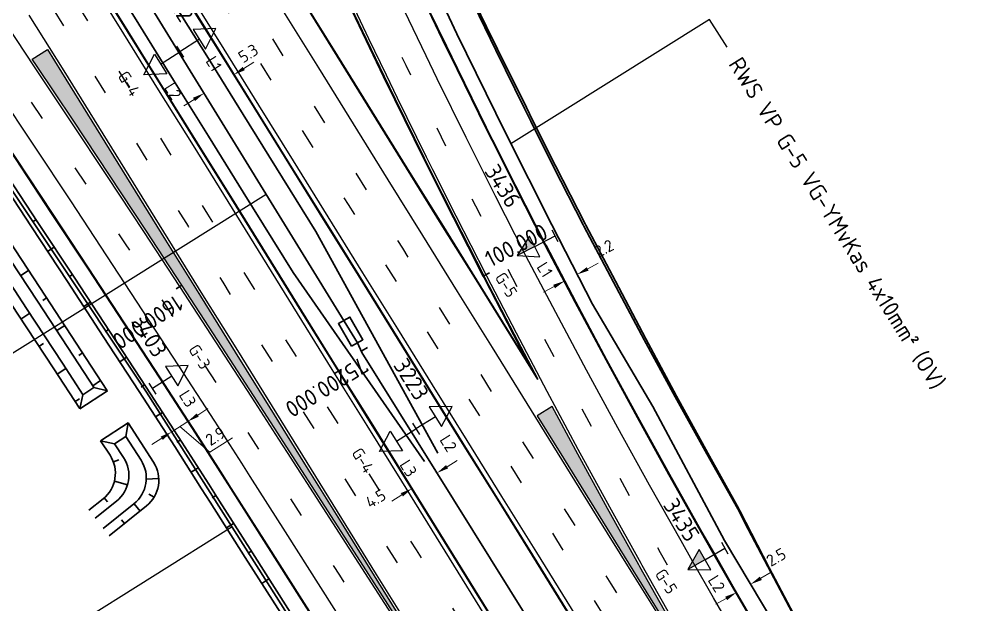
# Model space of a CAD drawing. Header units: metres. Extents: x 134219 to 139080, y 438661 to 444352.
# Drawn here: x 135759.6 to 135906.6, y 442528 to 442616.8 of the extents above; entities that cross this region are included whole.
import ezdxf
from ezdxf.enums import TextEntityAlignment as Align

# ---------------------------------------------------------------- set-up
doc = ezdxf.new("R2010")
doc.units = ezdxf.units.M
doc.linetypes.add('13strp', pattern=[4, 1, -3])
doc.linetypes.add('39strp', pattern=[12, 3, -9])
doc.layers.get('DEFPOINTS').update_dxf_attribs({"color": 193})
for name, color, linetype, lineweight in [('N-WE-KL-ET-T18', 1, 'Continuous', 18), ('N-WE-KL-ET-T25', 7, 'Continuous', 25), ('N-WE-KL-ET_LS_OV_ARMATUUR-S', 7, 'Continuous', 25), ('N-WE-KL-ET_LS_OV_ARMATUUR-T18', 1, 'Continuous', 25), ('N-WE-KL-ET_LS_OV_KABEL-G', 10, 'KL-LS-OV-N', 35), ('N-WE-KL-ET_LS_OV_KABEL-M', 7, 'Continuous', 18), ('N-WE-KL-ET_LS_OV_KABEL-T25', 7, 'Continuous', 25), ('N-WE-KL-ET_LS_OV_MANTELBUIS-G', 10, 'Continuous', 35), ('Utd-geleiderail-nw', 8, 'glm a2ee v014$0$f2m40080', 35), ('Utd-ondergr-nw', 8, '13strp', 35)]:
    doc.layers.add(name, color=color, linetype=linetype, lineweight=lineweight)
doc.layers.add('N-WE-KL-ET_LS_OV_ARMATUUR-T25', color=2, linetype='Continuous')
doc.layers.add('Utd-weg-nw', color=8, linetype='Continuous')
doc.styles.add('alm a2ee v011$0$rtw_iso', font='NLCS-ISO.ttf')
doc.styles.add('ISO18', font='NLCS-ISO.ttf')
doc.styles.add('ISO25', font='NLCS-ISO.ttf')
doc.styles.add('NLCS-ISO', font='NLCS-ISO.ttf')
doc.styles.add('NLCS_18', font='NLCS-ISO.ttf', dxfattribs={"height": 1.8})
doc.styles.add('NLCS_25', font='NLCS-ISO.ttf', dxfattribs={"height": 2.5})
doc.linetypes.add('glm a2ee v014$0$f2m40080', pattern='A,2,-1,[160,RTW.shx,S=0.5,R=0,X=0,Y=0],-1', length=4)
doc.linetypes.add('KL-LS-OV-N', pattern='A,4,-1,[103,NLCS.SHX,S=0.75,R=0,X=0,Y=0],-1,4,-1.5,["0V",Standard,S=1,R=0,X=0,Y=-0.5],-3', length=14.5)
doc.dimstyles.new('NLCS_t18_pijl_Dimension_l3_h1', dxfattribs={"dimtxt": 1.8, "dimasz": 1.8, "dimexe": 2, "dimexo": 2, "dimgap": 0.7, "dimtad": 1, "dimdec": 1, "dimzin": 0, "dimdsep": 46, "dimtxsty": 'NLCS_18', "dimcen": 2.5, "dimdle": 2, "dimclrd": 256, "dimclre": 256, "dimclrt": 256, "dimadec": 1, "dimazin": 0, "dimtfac": 1, "dimtdec": 1, "dimtofl": 0, "dimtmove": 1, "dimatfit": 0, "dimfxl": 0, "dimtolj": 1, "dimtzin": 0, "dimlwd": 18, "dimlwe": 18, "dimarcsym": 0})

# ---------------------------------------------------------------- blocks, each defined once
blk = doc.blocks.new('SKL-ET_OV_ARMATUUR_HD_NATRIUM_2x250W-SO (1)')
for points in [[(-3.49, -1.76), (-6.49, 0), (-3.49, 1.76)], [(-3.49, 1.76), (-3.49, -1.76)], [(3.49, -1.76), (6.49, 0), (3.49, 1.76)], [(3.49, 1.76), (3.49, -1.76)], [(-3.49, 0), (0, 0)], [(0, 1), (0, -1)], [(3.49, 0), (0, 0)]]:
    blk.add_lwpolyline(points)
at = {"layer": 'N-WE-KL-ET_LS_OV_ARMATUUR-T18', "style": 'NLCS-ISO', "flags": 1}
for tag, p in [('TYPE_ARMATUUR', (3.07, -6.82)), ('VERMOGEN_LAMP', (3.07, -10.61)), ('SPIEGELSTAND', (3.07, -14.39)), ('HOOGTE_LICHTMAST', (3.07, -18.17)), ('UITLEGGERHOEK', (3.07, -21.96)), ('TYPE_LICHTMAST', (3.07, -25.74)), ('BOTSVRIENDELIJK', (3.07, -29.53)), ('POSITIE_LICHTMAST', (3.07, -33.31)), ('KABELAANSLUITNG', (3.07, -37.1)), ('VOEDINGSPUNT', (3.07, -48.45))]:
    blk.add_attdef(tag, p, '', height=1.8, dxfattribs=at)
at = {"layer": 'N-WE-KL-ET_LS_OV_ARMATUUR-T18', "style": 'NLCS-ISO'}
for tag, p in [('FASE-AANSLUITING_1', (3.07, -40.88)), ('FASE-AANSLUITING_2', (3.07, -44.67)), ('GROEPSNUMMER', (3.07, -52.24))]:
    blk.add_attdef(tag, p, '', height=1.8, dxfattribs=at)
at = {"layer": 'N-WE-KL-ET_LS_OV_ARMATUUR-T25', "style": 'NLCS-ISO'}
for tag, p in [('MASTNUMMER', (3.07, 7.39)), ('TYPE_SYMBOOL', (3.07, 3.61))]:
    blk.add_attdef(tag, p, '', height=2.5, dxfattribs=at)
blk = doc.blocks.new('SKL-ET_OV_ARMATUUR_HD_NATRIUM_1x250W-SO (3)')
for p, q in [((6.49, 0), (3.49, 1.76)), ((3.49, -1.76), (6.49, 0))]:
    blk.add_line(p, q)
for points in [[(3.49, 1.76), (3.49, -1.76)], [(0, 1), (0, -1)], [(3.49, 0), (0, 0)]]:
    blk.add_lwpolyline(points)
at = {"layer": 'N-WE-KL-ET_LS_OV_ARMATUUR-T18', "style": 'ISO18', "flags": 1}
for tag, p in [('TYPE_ARMATUUR', (3.07, -6.82)), ('VERMOGEN_LAMP', (3.07, -10.61)), ('SPIEGELSTAND', (3.07, -14.39)), ('HOOGTE_LICHTMAST', (3.07, -18.17)), ('UITLEGGERHOEK', (3.07, -21.96)), ('TYPE_LICHTMAST', (3.07, -25.74)), ('BOTSVRIENDELIJK', (3.07, -29.53)), ('POSITIE_LICHTMAST', (3.07, -33.31)), ('KABELAANSLUITNG', (3.07, -37.1)), ('VOEDINGSPUNT', (3.07, -44.67))]:
    blk.add_attdef(tag, p, '', height=1.8, dxfattribs=at)
at = {"layer": 'N-WE-KL-ET_LS_OV_ARMATUUR-T18', "style": 'ISO18'}
for tag, p in [('FASE-AANSLUITING_1', (3.07, -40.88)), ('GROEPSNUMMER', (3.07, -48.45))]:
    blk.add_attdef(tag, p, '', height=1.8, dxfattribs=at)
at = {"layer": 'N-WE-KL-ET_LS_OV_ARMATUUR-T25', "style": 'ISO25'}
for tag, p in [('MASTNUMMER', (3.07, 7.39)), ('TYPE_SYMBOOL', (3.07, 3.61))]:
    blk.add_attdef(tag, p, '', height=2.5, dxfattribs=at)
blk = doc.blocks.new('SKL-ET_OV_ARMATUUR_HD_NATRIUM_1x250W-SO (2)')
for points in [[(3.49, -1.76), (6.49, 0), (3.49, 1.76)], [(3.49, 1.76), (3.49, -1.76)], [(0, 1), (0, -1)], [(3.49, 0), (0, 0)], [(3.49, 0), (6.49, 0)]]:
    blk.add_lwpolyline(points)
blk.add_solid([(3.49, 0), (3.49, -1.76), (6.49, 0)])
at = {"layer": 'N-WE-KL-ET-T18', "linetype": 'ByBlock', "style": 'NLCS-ISO'}
blk.add_attdef('GROEPSNUMMER', text='', height=1.8, dxfattribs=at).set_placement((-2, -4), align=Align.RIGHT)
blk.add_attdef('FASE-AANSLUITING', (10, -4), '', height=1.8, dxfattribs=at)
at = {"layer": 'N-WE-KL-ET-T18', "linetype": 'ByBlock', "style": 'NLCS-ISO', "flags": 1}
for tag, p in [('TYPE_ARMATUUR', (7.76, -13.46)), ('TYPE_FABRIKAAT', (7.76, -17.24)), ('VERMOGEN_LAMP', (7.76, -21.02)), ('SPIEGELSTAND', (7.76, -24.81)), ('HOOGTE_LICHTMAST', (7.76, -28.59)), ('UITLEGGERHOEK', (7.76, -32.38)), ('TYPE_LICHTMAST', (7.76, -36.16)), ('BOTSVRIENDELIJK', (7.76, -39.95)), ('POSITIE_LICHTMAST', (7.76, -43.73)), ('KABELAANSLUITING', (7.76, -47.52)), ('VOEDINGSPUNT', (7.76, -51.3))]:
    blk.add_attdef(tag, p, '', height=1.8, dxfattribs=at)
at = {"layer": 'N-WE-KL-ET-T25', "linetype": 'ByBlock', "style": 'NLCS-ISO'}
blk.add_attdef('MASTNUMMER', text='', height=2.5, dxfattribs=at).set_placement((4, 4.31), align=Align.MIDDLE)
at = {"layer": 'N-WE-KL-ET-T25', "linetype": 'ByBlock', "style": 'NLCS-ISO', "flags": 1}
blk.add_attdef('TYPE_SYMBOOL', (7.76, -10.06), '', height=2.5, dxfattribs=at)
blk = doc.blocks.new('*D464')
at = {"layer": 'DEFPOINTS', "color": 0, "transparency": 16777216}
for p in [(135792.12, 442608.42), (135787.62, 442605.63), (135787.62, 442605.63)]:
    blk.add_point(p, dxfattribs=at)
at = {"layer": 'N-WE-KL-ET_LS_OV_KABEL-M', "lineweight": 18, "transparency": 16777216}
for p, q in [((135792.12, 442608.42), (135791.07, 442610.12)), ((135787.62, 442605.63), (135786.57, 442607.33))]:
    blk.add_line(p, q, dxfattribs=at)
at = {"layer": 'N-WE-KL-ET_LS_OV_KABEL-M', "linetype": 'Continuous', "lineweight": 18, "transparency": 16777216}
for p, q in [((135793.65, 442609.37), (135795.18, 442610.32)), ((135786.09, 442604.68), (135784.56, 442603.73))]:
    blk.add_line(p, q, dxfattribs=at)
at = {"layer": 'N-WE-KL-ET_LS_OV_KABEL-M', "transparency": 16777216}
for points in [[(135793.49, 442609.63), (135793.81, 442609.12), (135792.12, 442608.42)], [(135785.93, 442604.93), (135786.25, 442604.43), (135787.62, 442605.63)]]:
    blk.add_solid(points, dxfattribs=at)
at = {"layer": 'N-WE-KL-ET_LS_OV_KABEL-M', "transparency": 16777216, "insert": (135794.33, 442611.68), "char_height": 1.8, "attachment_point": 5, "rotation": 31.8363, "style": 'NLCS_18'}
blk.add_mtext('\\A1;5.3', dxfattribs=at)
blk = doc.blocks.new('*D497')
at = {"layer": 'DEFPOINTS', "color": 0, "transparency": 16777216}
for p in [(135785.15, 442555.77), (135782.7, 442554.2), (135782.7, 442554.2)]:
    blk.add_point(p, dxfattribs=at)
at = {"layer": 'N-WE-KL-ET_LS_OV_KABEL-M', "linetype": 'Continuous', "lineweight": 18, "transparency": 16777216}
for p, q in [((135786.66, 442556.75), (135788.18, 442557.72)), ((135785.15, 442555.77), (135782.7, 442554.2)), ((135783.93, 442554.99), (135788.49, 442551.09)), ((135781.19, 442553.22), (135779.68, 442552.25)), ((135788.49, 442551.09), (135791.94, 442553.3))]:
    blk.add_line(p, q, dxfattribs=at)
at = {"layer": 'N-WE-KL-ET_LS_OV_KABEL-M', "lineweight": 18, "transparency": 16777216}
for p, q in [((135785.15, 442555.77), (135786.23, 442554.09)), ((135782.7, 442554.2), (135783.79, 442552.52))]:
    blk.add_line(p, q, dxfattribs=at)
at = {"layer": 'N-WE-KL-ET_LS_OV_KABEL-M', "transparency": 16777216}
for points in [[(135786.5, 442557), (135786.82, 442556.5), (135785.15, 442555.77)], [(135781.03, 442553.48), (135781.35, 442552.97), (135782.7, 442554.2)]]:
    blk.add_solid(points, dxfattribs=at)
at = {"layer": 'N-WE-KL-ET_LS_OV_KABEL-M', "transparency": 16777216, "insert": (135789.35, 442553.54), "char_height": 1.8, "attachment_point": 5, "rotation": 32.7778, "style": 'NLCS_18'}
blk.add_mtext('\\A1;2.9', dxfattribs=at)
blk = doc.blocks.new('*D502')
at = {"layer": 'DEFPOINTS', "color": 0, "transparency": 16777216}
for p in [(135822.98, 442547.95), (135822.98, 442547.95), (135819.18, 442545.58)]:
    blk.add_point(p, dxfattribs=at)
at = {"layer": 'N-WE-KL-ET_LS_OV_KABEL-M', "lineweight": 18, "transparency": 16777216}
for p, q in [((135822.98, 442547.95), (135821.93, 442549.65)), ((135819.18, 442545.58), (135818.12, 442547.28))]:
    blk.add_line(p, q, dxfattribs=at)
at = {"layer": 'N-WE-KL-ET_LS_OV_KABEL-M', "linetype": 'Continuous', "lineweight": 18, "transparency": 16777216}
for p, q in [((135824.51, 442548.9), (135826.04, 442549.85)), ((135817.65, 442544.64), (135816.12, 442543.69))]:
    blk.add_line(p, q, dxfattribs=at)
at = {"layer": 'N-WE-KL-ET_LS_OV_KABEL-M', "transparency": 16777216}
for points in [[(135824.36, 442549.15), (135824.67, 442548.64), (135822.98, 442547.95)], [(135817.49, 442544.89), (135817.81, 442544.38), (135819.18, 442545.58)]]:
    blk.add_solid(points, dxfattribs=at)
at = {"layer": 'N-WE-KL-ET_LS_OV_KABEL-M', "transparency": 16777216, "insert": (135813.67, 442544.05), "char_height": 1.8, "attachment_point": 5, "rotation": 31.8363, "style": 'NLCS_18'}
blk.add_mtext('\\A1;4.5', dxfattribs=at)
blk = doc.blocks.new('*D506')
at = {"layer": 'DEFPOINTS', "color": 0, "transparency": 16777216}
for p in [(135842.37, 442577.11), (135844.28, 442578.11), (135844.28, 442578.11)]:
    blk.add_point(p, dxfattribs=at)
at = {"layer": 'N-WE-KL-ET_LS_OV_KABEL-M', "lineweight": 18, "transparency": 16777216}
for p, q in [((135844.28, 442578.11), (135843.35, 442579.88)), ((135842.37, 442577.11), (135843.3, 442575.34))]:
    blk.add_line(p, q, dxfattribs=at)
at = {"layer": 'N-WE-KL-ET_LS_OV_KABEL-M', "linetype": 'Continuous', "lineweight": 18, "transparency": 16777216}
for p, q in [((135845.87, 442578.95), (135847.46, 442579.79)), ((135840.77, 442576.27), (135839.18, 442575.43))]:
    blk.add_line(p, q, dxfattribs=at)
at = {"layer": 'N-WE-KL-ET_LS_OV_KABEL-M', "transparency": 16777216}
for points in [[(135845.73, 442579.21), (135846.01, 442578.68), (135844.28, 442578.11)], [(135840.63, 442576.53), (135840.91, 442576), (135842.37, 442577.11)]]:
    blk.add_solid(points, dxfattribs=at)
at = {"layer": 'N-WE-KL-ET_LS_OV_KABEL-M', "transparency": 16777216, "insert": (135848.35, 442582.06), "char_height": 1.8, "attachment_point": 5, "rotation": 27.7218, "style": 'NLCS_18'}
blk.add_mtext('\\A1;2.2', dxfattribs=at)
blk = doc.blocks.new('*D507')
at = {"layer": 'DEFPOINTS', "color": 0, "transparency": 16777216}
for p in [(135870.6, 442531.05), (135870.6, 442531.05), (135868.46, 442529.8)]:
    blk.add_point(p, dxfattribs=at)
at = {"layer": 'N-WE-KL-ET_LS_OV_KABEL-M', "lineweight": 18, "transparency": 16777216}
for p, q in [((135868.46, 442529.8), (135867.45, 442531.53)), ((135870.6, 442531.05), (135869.6, 442532.78))]:
    blk.add_line(p, q, dxfattribs=at)
at = {"layer": 'N-WE-KL-ET_LS_OV_KABEL-M', "linetype": 'Continuous', "lineweight": 18, "transparency": 16777216}
for p, q in [((135872.16, 442531.95), (135873.72, 442532.86)), ((135866.9, 442528.9), (135865.34, 442528))]:
    blk.add_line(p, q, dxfattribs=at)
at = {"layer": 'N-WE-KL-ET_LS_OV_KABEL-M', "transparency": 16777216}
for points in [[(135872.01, 442532.21), (135872.31, 442531.69), (135870.6, 442531.05)], [(135866.75, 442529.16), (135867.05, 442528.64), (135868.46, 442529.8)]]:
    blk.add_solid(points, dxfattribs=at)
at = {"layer": 'N-WE-KL-ET_LS_OV_KABEL-M', "transparency": 16777216, "insert": (135874.49, 442535.16), "char_height": 1.8, "attachment_point": 5, "rotation": 30.1344, "style": 'NLCS_18'}
blk.add_mtext('\\A1;2.5', dxfattribs=at)

msp = doc.modelspace()

# ---------------------------------------------------------------- hatches: boundary and pattern name
at = {"layer": 'Utd-weg-nw', "linetype": 'Continuous'}
for points in [[(135831.17, 442503.76), (135827.63, 442509.26), (135822.22, 442517.67), (135816.8, 442526.07), (135811.39, 442534.48), (135805.98, 442542.89), (135800.56, 442551.3), (135799.28, 442553.29), (135795.14, 442559.7), (135789.7, 442568.09), (135784.24, 442576.47), (135778.75, 442584.83), (135773.25, 442593.18), (135767.72, 442601.52), (135762.18, 442609.84), (135761.53, 442610.81), (135763.82, 442612.24), (135765.96, 442608.8), (135771.23, 442600.3), (135776.51, 442591.8), (135781.78, 442583.31), (135787.06, 442574.81), (135792.33, 442566.32), (135797.61, 442557.82), (135802.88, 442549.33), (135808.16, 442540.83), (135813.43, 442532.34), (135818.71, 442523.84), (135823.98, 442515.34), (135829.26, 442506.85)], [(135870.12, 442505.21), (135868.63, 442507.77), (135863.63, 442516.43), (135858.67, 442525.11), (135853.81, 442533.71), (135853.75, 442533.82), (135853.65, 442534), (135848.89, 442542.57), (135844.09, 442551.34), (135840.48, 442558.06), (135838.19, 442556.64), (135842.19, 442550.19), (135847.46, 442541.7), (135852.74, 442533.2), (135858.01, 442524.7), (135863.29, 442516.21), (135868.56, 442507.71), (135870.12, 442505.21)]]:
    msp.add_hatch(color=256, dxfattribs=at).paths.add_polyline_path(points)

# ---------------------------------------------------------------- linework, layer by layer
at = {"layer": 'N-WE-KL-ET_LS_OV_KABEL-G', "flags": 128}
for points, elevation in [([(135028.79, 443628.21), (135029.43, 443628.5), (135031.21, 443626.78), (135031.77, 443626.04), (135031.72, 443624.46), (135052.28, 443604.28), (135079.83, 443576.7), (135079.68, 443576.86), (135107.02, 443546.27), (135128.47, 443521.4), (135135.83, 443512.88), (135160.14, 443483.99), (135177.3, 443462.48), (135198.67, 443435.94), (135200.35, 443433.58), (135206.96, 443425.68), (135215.59, 443414.76), (135229.59, 443396.5), (135246.51, 443374.99), (135246.49, 443375.01), (135294.88, 443312.89), (135333.29, 443263.09), (135371.73, 443213.18), (135406.65, 443167.97), (135427.92, 443140.4), (135453.98, 443108.38), (135454.93, 443105.99), (135457.2, 443102.6), (135480.28, 443072.39), (135496.14, 443052.17), (135531.45, 443005.87), (135550.73, 442980.13), (135566.75, 442957.09), (135582.35, 442934.84), (135591.75, 442921.24), (135600.66, 442908.47), (135623.1, 442873.1), (135810.94, 442567.72), (135811.57, 442566.24), (135890, 442440.49), (135917.51, 442397.79), (135918.36, 442396.37), (135921.31, 442391.57), (135924.12, 442387.09), (135993.39, 442276.1), (135998.09, 442268.15), (136009.98, 442249.34), (136029.66, 442217.44), (136035.64, 442207.92), (136051.53, 442183.81), (136063.88, 442163.96), (136083.42, 442134.87), (136087.68, 442128.39), (136098.45, 442110.21), (136094.16, 442107.28)], 1.81), ([(135721.23, 442918.62), (135722.06, 442918.71), (135729.09, 442888.32), (135732.4, 442875.41), (135739.07, 442848.53), (135744.81, 442825.46), (135748.85, 442812.3), (135753.18, 442798.69), (135759.28, 442779.65), (135766.98, 442756.72), (135768.94, 442751.33), (135776.94, 442729.3), (135780.2, 442721.47), (135788.86, 442699.92), (135796.6, 442680.56), (135801.31, 442669.52), (135814.14, 442639.94), (135825.99, 442614.64), (135833.39, 442599.59), (135840.41, 442585.62), (135846.61, 442573.57), (135855.75, 442558.03), (135866.63, 442537.71), (135893.63, 442492.47), (135903.12, 442476.87), (135921.69, 442446.61), (135932.97, 442428.48), (135977.81, 442356.04), (135989.88, 442336.6), (136005.71, 442311.05), (136018.65, 442290.07), (136033.73, 442266.1), (136048.87, 442241.4), (136061.72, 442221.06), (136075.64, 442199.3), (136089.46, 442177.55), (136095.53, 442168.38), (136098.01, 442164.91), (136105.46, 442153.08), (136105.45, 442153.08), (136113.48, 442140), (136113.47, 442139.99), (136115.54, 442136.16), (136115.58, 442136.17), (136116.02, 442133.35), (136140.96, 442091.4)], 1.96)]:
    msp.add_lwpolyline(points, dxfattribs=dict(at, elevation=elevation))
msp.add_lwpolyline([(135920.16, 442341.16), (135919.19, 442340.33), (135890.91, 442385.27), (135864.11, 442426.73), (135835.32, 442471.35), (135806.93, 442516.02), (135778.89, 442560.21), (135749.46, 442604.31), (135688.97, 442692.85), (135658.23, 442735), (135645.16, 442753.13), (135616.2, 442790.31), (135569.7, 442852.51), (135568.73, 442853.96), (135568.72, 442853.96), (135556.53, 442870.34), (135541.94, 442887.77), (135535.96, 442894.27), (135510.86, 442922.28), (135499.68, 442932.52), (135460.26, 442969.03), (135441.8, 442984.21), (135435, 442989.22), (135425, 442995.68), (135418.79, 442999.03), (135417.79, 442999.51), (135418.18, 442999.51), (135411.42, 443000.81), (135410.52, 442999.01), (135409.7, 442997.39), (135406.46, 442999.39), (135411.35, 443008.29), (135374.57, 443035.92), (135373.93, 443035.52), (135373.15, 443035.54)], dxfattribs=at)
at = {"layer": 'N-WE-KL-ET_LS_OV_KABEL-T25'}
for p, q in [((135864.39, 442616.83), (135834.21, 442597.95)), ((135867.04, 442612.6), (135864.39, 442616.83)), ((135797.07, 442590.26), (135733.76, 442550.64)), ((135791.88, 442539.75), (135763.05, 442521.7))]:
    msp.add_line(p, q, dxfattribs=at)
at = {"layer": 'N-WE-KL-ET_LS_OV_MANTELBUIS-G', "linetype": 'Continuous'}
msp.add_lwpolyline([(135809.99, 442567.2), (135811.73, 442568.19), (135809.76, 442571.63), (135808.02, 442570.64)], close=True, dxfattribs=at)
at = {"layer": 'Utd-geleiderail-nw', "linetype": 'Continuous', "flags": 128}
for points in [[(135682.77, 442780.79), (135688.04, 442772.29), (135693.32, 442763.8), (135698.59, 442755.3), (135703.87, 442746.81), (135709.14, 442738.31), (135714.42, 442729.81), (135719.69, 442721.32), (135724.97, 442712.82), (135730.24, 442704.33), (135735.52, 442695.83), (135740.79, 442687.34), (135746.07, 442678.84), (135751.34, 442670.35), (135756.62, 442661.85), (135761.89, 442653.35), (135767.17, 442644.86), (135772.44, 442636.36), (135777.72, 442627.87), (135782.99, 442619.37), (135788.27, 442610.88), (135793.54, 442602.38), (135804.57, 442584.61), (135823.1, 442550.95)], [(135772.45, 442624.6), (135777.72, 442616.1), (135783, 442607.61), (135788.27, 442599.11), (135793.55, 442590.62), (135801.14, 442578.38), (135821.1, 442549.71)]]:
    msp.add_lwpolyline(points, dxfattribs=at)
at = {"layer": 'Utd-ondergr-nw', "color": 7, "linetype": 'Continuous'}
for p, q in [((135830.08, 442577.88), (135830.97, 442578.34)), ((135784.24, 442576.47), (135783.4, 442575.92)), ((135812.43, 442567.03), (135811.58, 442566.5)), ((135812.43, 442567.03), (135811.58, 442566.5))]:
    msp.add_line(p, q, dxfattribs=at)
at = {"layer": 'Utd-ondergr-nw', "linetype": 'Continuous'}
for p, q in [((135773.85, 442549.63), (135774.65, 442549.92)), ((135774, 442546.68), (135776, 442546.16)), ((135778.85, 442547.02), (135780.74, 442547.12)), ((135772.45, 442544.16), (135772.96, 442543.57)), ((135777, 442543.28), (135777.89, 442542.16)), ((135779.23, 442544.73), (135780.02, 442544.25)), ((135775.1, 442540.85), (135775.55, 442540.29))]:
    msp.add_line(p, q, dxfattribs=at)
at = {"layer": 'Utd-ondergr-nw', "linetype": 'Continuous', "flags": 128}
for points in [[(135683.93, 442689.21), (135689.67, 442681.08), (135695.38, 442672.93), (135701.07, 442664.77), (135706.75, 442656.59), (135712.4, 442648.4), (135718.03, 442640.19), (135723.64, 442631.97), (135729.23, 442623.74), (135734.8, 442615.49), (135740.35, 442607.23), (135745.88, 442598.95), (135751.38, 442590.66), (135756.87, 442582.36), (135762.34, 442574.04), (135767.78, 442565.71), (135770.92, 442560.88)], [(135685.1, 442690.04), (135690.83, 442681.9), (135696.55, 442673.75), (135702.24, 442665.58), (135707.92, 442657.4), (135713.57, 442649.21), (135719.2, 442641), (135724.82, 442632.77), (135730.41, 442624.54), (135735.98, 442616.29), (135741.53, 442608.02), (135747.06, 442599.74), (135752.57, 442591.45), (135758.06, 442583.14), (135763.53, 442574.82), (135768.97, 442566.49), (135772.87, 442560.5)], [(135682.3, 442688.06), (135688.03, 442679.93), (135693.74, 442671.78), (135699.43, 442663.62), (135705.1, 442655.45), (135710.75, 442647.26), (135716.38, 442639.06), (135721.99, 442630.84), (135727.58, 442622.61), (135733.14, 442614.37), (135738.69, 442606.11), (135744.21, 442597.84), (135749.72, 442589.55), (135755.2, 442581.26), (135760.67, 442572.94), (135766.11, 442564.62), (135769.25, 442559.79)], [(135681.04, 442687.16), (135686.71, 442678.99), (135692.41, 442670.84), (135698.08, 442662.68), (135703.75, 442654.51), (135709.42, 442646.34), (135715.05, 442638.15), (135720.65, 442629.93), (135726.22, 442621.69), (135731.78, 442613.45), (135737.34, 442605.2), (135742.86, 442596.93), (135748.36, 442588.65), (135753.85, 442580.36), (135759.33, 442572.06), (135764.79, 442563.75), (135768.7, 442557.77)], [(135770.71, 442623.52), (135775.98, 442615.02), (135781.26, 442606.52), (135786.53, 442598.03), (135791.81, 442589.53), (135797.08, 442581.04), (135802.36, 442572.54), (135807.63, 442564.05), (135812.91, 442555.55), (135818.18, 442547.06), (135823.46, 442538.56), (135828.73, 442530.06), (135834.01, 442521.57), (135839.28, 442513.07), (135844.56, 442504.58), (135849.83, 442496.08), (135855.11, 442487.59), (135858.78, 442481.67)], [(135770.77, 442623.55), (135776.04, 442615.06), (135781.32, 442606.56), (135786.59, 442598.07), (135791.87, 442589.57), (135797.14, 442581.07), (135802.42, 442572.58), (135807.69, 442564.08), (135812.97, 442555.59), (135818.24, 442547.09), (135823.52, 442538.6), (135828.79, 442530.1), (135834.07, 442521.61), (135839.34, 442513.11), (135844.62, 442504.61), (135849.89, 442496.12), (135855.17, 442487.62), (135858.84, 442481.7)], [(135837.28, 442563.92), (135834.62, 442568.97), (135830.13, 442577.63), (135830.01, 442577.85), (135825.47, 442586.76), (135821.95, 442593.77), (135820.99, 442595.71), (135816.57, 442604.68), (135814.88, 442608.15), (135812.22, 442613.69), (135807.93, 442622.73)], [(135838.3, 442562.15), (135834.68, 442569), (135830.19, 442577.66), (135830.08, 442577.88), (135825.53, 442586.79), (135822.01, 442593.8), (135821.05, 442595.74), (135816.63, 442604.71), (135814.95, 442608.18), (135812.28, 442613.72), (135807.99, 442622.76)], [(135892.37, 442498.43), (135889.86, 442502.82), (135889.62, 442503.27), (135887.51, 442507.17), (135882.76, 442515.95), (135878.08, 442524.74), (135873.45, 442533.52), (135868.96, 442542.21), (135868.9, 442542.31), (135868.81, 442542.49), (135864.09, 442550.94), (135859.36, 442559.62), (135854.69, 442568.32), (135850.07, 442577.06), (135845.59, 442585.59), (135845.48, 442585.8), (135840.99, 442594.61), (135837.51, 442601.53), (135836.56, 442603.44), (135832.19, 442612.3), (135830.52, 442615.73), (135827.89, 442621.19)], [(135742.31, 442620.56), (135747.88, 442612.28), (135753.43, 442604), (135758.96, 442595.7), (135764.47, 442587.38), (135769.96, 442579.05), (135775.43, 442570.71), (135780.88, 442562.36), (135786.31, 442553.99), (135790.4, 442547.57), (135791.67, 442545.57), (135797.05, 442537.14), (135802.42, 442528.7), (135807.79, 442520.27), (135813.16, 442511.83), (135818.54, 442503.4), (135823.91, 442494.97), (135829.28, 442486.53), (135834.65, 442478.1), (135839.96, 442469.77)], [(135742.36, 442620.6), (135747.94, 442612.32), (135753.49, 442604.04), (135759.02, 442595.74), (135764.53, 442587.42), (135770.02, 442579.09), (135775.49, 442570.75), (135780.94, 442562.39), (135786.37, 442554.03), (135790.46, 442547.61), (135791.73, 442545.61), (135797.11, 442537.18), (135802.48, 442528.74), (135807.85, 442520.31), (135813.22, 442511.87), (135818.6, 442503.44), (135823.97, 442495), (135829.34, 442486.57), (135834.71, 442478.13), (135840.02, 442469.81)], [(135784.67, 442620.42), (135789.95, 442611.92), (135795.22, 442603.43), (135800.5, 442594.93), (135805.77, 442586.43), (135811.05, 442577.94), (135816.32, 442569.44), (135821.6, 442560.95), (135826.87, 442552.45), (135832.15, 442543.96), (135837.42, 442535.46), (135842.7, 442526.97), (135847.97, 442518.47), (135853.25, 442509.97), (135858.52, 442501.48), (135863.8, 442492.98), (135869.07, 442484.49)], [(135784.73, 442620.45), (135790.01, 442611.96), (135795.28, 442603.46), (135800.56, 442594.97), (135805.83, 442586.47), (135811.11, 442577.98), (135816.38, 442569.48), (135821.66, 442560.98), (135826.93, 442552.49), (135832.21, 442543.99), (135837.48, 442535.5), (135842.76, 442527), (135848.03, 442518.51), (135853.31, 442510.01), (135858.58, 442501.52), (135863.86, 442493.02), (135869.13, 442484.52)], [(135802.54, 442619.74), (135807.81, 442611.24), (135813.09, 442602.75), (135818.36, 442594.25), (135823.64, 442585.76), (135828.91, 442577.26), (135834.19, 442568.76), (135838.3, 442562.15)], [(135802.6, 442619.78), (135807.87, 442611.28), (135813.15, 442602.78), (135818.42, 442594.29), (135823.7, 442585.79), (135828.97, 442577.3), (135834.25, 442568.8), (135837.28, 442563.92)], [(135892.3, 442498.39), (135892.23, 442498.52), (135892.13, 442498.7), (135887.33, 442507.44), (135882.57, 442516.19), (135877.86, 442524.96), (135873.21, 442533.76), (135870.26, 442539.4), (135868.66, 442542.5), (135863.95, 442550.87), (135859.17, 442559.51), (135854.45, 442568.19), (135849.79, 442576.91), (135845.3, 442585.44), (135845.19, 442585.66), (135840.7, 442594.46), (135837.23, 442601.39), (135836.28, 442603.3), (135831.91, 442612.16), (135830.25, 442615.59), (135827.61, 442621.06)], [(135739.3, 442618.52), (135744.85, 442610.25), (135750.39, 442601.96), (135755.9, 442593.66), (135761.4, 442585.35), (135766.87, 442577.02), (135772.32, 442568.68), (135777.75, 442560.32), (135783.16, 442551.96), (135787.25, 442545.54), (135788.52, 442543.54), (135793.88, 442535.1), (135799.25, 442526.66), (135804.61, 442518.22), (135809.98, 442509.78), (135815.34, 442501.34), (135820.7, 442492.9), (135826.07, 442484.46), (135831.43, 442476.02)], [(135740.25, 442619.17), (135745.82, 442610.9), (135751.37, 442602.62), (135756.9, 442594.32), (135762.4, 442586.01), (135767.89, 442577.69), (135773.36, 442569.35), (135778.8, 442561), (135784.22, 442552.64), (135788.32, 442546.23), (135789.59, 442544.23), (135794.96, 442535.8), (135800.33, 442527.36), (135805.71, 442518.93), (135811.08, 442510.49), (135816.45, 442502.06), (135821.82, 442493.62), (135827.2, 442485.19), (135832.57, 442476.75), (135837.87, 442468.43)], [(135888.4, 442496.12), (135888.37, 442496.18), (135888.26, 442496.35), (135883.11, 442504.91), (135878, 442513.48), (135872.94, 442522.09), (135867.93, 442530.71), (135864.75, 442536.26), (135863.02, 442539.31), (135858.28, 442547.74), (135853.47, 442556.43), (135848.73, 442565.15), (135844.05, 442573.9), (135839.54, 442582.48), (135839.43, 442582.69), (135834.92, 442591.54), (135831.43, 442598.5), (135830.47, 442600.41), (135826.09, 442609.32), (135824.42, 442612.77), (135821.77, 442618.26)], [(135888.34, 442496.09), (135888.31, 442496.14), (135888.2, 442496.32), (135883.05, 442504.87), (135877.94, 442513.45), (135872.88, 442522.05), (135867.87, 442530.68), (135864.69, 442536.22), (135862.96, 442539.27), (135858.21, 442547.71), (135853.41, 442556.39), (135848.67, 442565.12), (135843.99, 442573.87), (135839.48, 442582.45), (135839.37, 442582.66), (135834.86, 442591.51), (135831.37, 442598.47), (135830.41, 442600.38), (135826.03, 442609.29), (135824.35, 442612.74), (135821.71, 442618.23)], [(135761.62, 442586.1), (135762.12, 442586.44)], [(135763.86, 442581.59), (135764.88, 442582.26)], [(135759.78, 442577.94), (135760.97, 442578.72)], [(135767.12, 442577.75), (135767.63, 442578.08)], [(135763.12, 442574.15), (135763.71, 442574.54)], [(135769.35, 442573.23), (135770.37, 442573.9)], [(135761.15, 442572.21), (135759.81, 442571.33)], [(135765.26, 442569.58), (135766.45, 442570.36)], [(135772.6, 442569.38), (135773.12, 442569.72)], [(135763.22, 442567.59), (135762.55, 442567.16)], [(135768.59, 442565.78), (135769.18, 442566.17)], [(135774.81, 442564.85), (135775.85, 442565.53)], [(135766.62, 442563.84), (135765.29, 442562.98)], [(135770.72, 442561.2), (135771.91, 442561.98)], [(135778.06, 442561), (135778.58, 442561.34)], [(135768.69, 442559.22), (135768.03, 442558.79)], [(135780.25, 442556.46), (135781.3, 442557.14)], [(135783.5, 442552.61), (135784.03, 442552.95)], [(135785.65, 442548.05), (135786.72, 442548.73)], [(135788.87, 442544.17), (135789.41, 442544.51)], [(135791.02, 442539.61), (135792.1, 442540.3)], [(135794.24, 442535.73), (135794.78, 442536.08)], [(135796.38, 442531.17), (135797.47, 442531.86)]]:
    msp.add_lwpolyline(points, dxfattribs=at)
at = {"layer": 'Utd-ondergr-nw', "linetype": 'Continuous'}
for points in [[(135768.76, 442557.67), (135772.93, 442560.4), (135770.9, 442560.91), (135769.22, 442559.82)], [(135771.91, 442552.84), (135776.07, 442555.56), (135775.72, 442553.49), (135774.04, 442552.39)]]:
    msp.add_lwpolyline(points, close=True, dxfattribs=at)
for points in [[(135776.07, 442555.56), (135779.94, 442549.57)], [(135771.91, 442552.84), (135773.34, 442550.64)], [(135774.04, 442552.39), (135775.4, 442550.29)], [(135775.72, 442553.49), (135778.05, 442549.88)]]:
    msp.add_lwpolyline(points, dxfattribs=at)
for points in [[(135773.34, 442550.64, -0.385684), (135772.28, 442544.01), (135770.11, 442542.28)], [(135775.4, 442550.29, -0.384908), (135774.32, 442543.67), (135771.08, 442541.07)], [(135778.05, 442549.88, -0.384915), (135776.97, 442543.26), (135772.31, 442539.53)], [(135779.94, 442549.57, -0.384907), (135778.87, 442542.95), (135773.2, 442538.41)]]:
    msp.add_lwpolyline(points, format="xyb", dxfattribs=at)
at = {"layer": 'Utd-weg-nw', "linetype": '39strp', "flags": 128}
for points in [[(135448.38, 443097.74), (135451.1, 443094.2), (135457.15, 443086.27), (135463.18, 443078.32), (135469.2, 443070.36), (135475.19, 443062.38), (135481.16, 443054.39), (135487.11, 443046.39), (135493.05, 443038.37), (135498.96, 443030.33), (135504.85, 443022.28), (135510.73, 443014.22), (135516.58, 443006.14), (135518.91, 443002.9), (135519.5, 443002.09), (135522.41, 442998.04), (135528.22, 442989.93), (135534.01, 442981.81), (135539.78, 442973.67), (135545.54, 442965.52), (135551.27, 442957.35), (135556.98, 442949.17), (135562.67, 442940.98), (135568.33, 442932.77), (135573.98, 442924.55), (135579.61, 442916.31), (135585.22, 442908.06), (135590.81, 442899.79), (135596.37, 442891.51), (135601.92, 442883.22), (135607.44, 442874.91), (135612.95, 442866.59), (135618.43, 442858.26), (135623.89, 442849.91), (135629.33, 442841.55), (135634.75, 442833.17), (135640.15, 442824.78), (135645.53, 442816.38), (135650.89, 442807.97), (135656.22, 442799.54), (135661.54, 442791.09), (135666.83, 442782.64), (135672.07, 442774.22), (135672.11, 442774.17), (135677.38, 442765.67), (135682.66, 442757.18), (135687.93, 442748.68), (135693.21, 442740.19), (135698.48, 442731.69), (135703.76, 442723.19), (135709.03, 442714.7), (135714.3, 442706.2), (135719.58, 442697.71), (135724.85, 442689.21), (135730.13, 442680.72), (135735.4, 442672.22), (135740.68, 442663.73), (135745.95, 442655.23), (135751.23, 442646.73), (135756.5, 442638.24), (135761.78, 442629.74), (135767.05, 442621.25), (135772.33, 442612.75), (135777.6, 442604.26), (135782.88, 442595.76), (135788.15, 442587.27), (135793.43, 442578.77), (135798.7, 442570.27), (135803.98, 442561.78), (135809.25, 442553.28), (135814.53, 442544.79), (135819.8, 442536.29), (135825.08, 442527.8), (135830.35, 442519.3), (135835.63, 442510.81), (135840.9, 442502.31), (135846.18, 442493.81), (135851.45, 442485.32), (135855.13, 442479.4)], [(135882.33, 442492.6), (135882.25, 442492.72), (135877.09, 442501.3), (135871.96, 442509.91), (135866.88, 442518.54), (135861.85, 442527.21), (135858.65, 442532.78), (135856.91, 442535.84), (135852.26, 442544.42), (135847.45, 442553.17), (135842.71, 442561.94), (135838.03, 442570.75), (135833.52, 442579.38), (135833.41, 442579.6), (135828.88, 442588.48), (135825.37, 442595.48), (135824.41, 442597.4), (135820.01, 442606.36), (135818.32, 442609.82), (135815.66, 442615.34), (135811.39, 442624.35), (135807.18, 442633.4), (135803.87, 442640.62), (135803.03, 442642.47), (135798.95, 442651.57), (135794.93, 442660.71), (135792.92, 442665.34), (135790.98, 442669.87), (135787.09, 442679.06), (135783.27, 442688.27), (135782.45, 442690.27), (135779.51, 442697.51), (135775.83, 442706.78), (135772.2, 442716.08), (135768.65, 442725.4), (135765.16, 442734.75), (135761.74, 442744.12), (135758.38, 442753.52), (135755.09, 442762.94), (135751.87, 442772.38), (135748.72, 442781.84), (135745.63, 442791.33), (135742.62, 442800.84), (135739.67, 442810.37), (135736.78, 442819.92), (135733.97, 442829.49), (135731.23, 442839.09), (135728.55, 442848.7), (135725.94, 442858.33), (135723.4, 442867.98), (135720.93, 442877.64), (135718.53, 442887.33), (135716.2, 442897.03), (135713.94, 442906.74), (135711.75, 442916.48), (135710.81, 442920.74)], [(135645.32, 442858.05), (135648.12, 442853.74), (135653.57, 442845.32), (135659, 442836.88), (135664.41, 442828.43), (135669.8, 442819.97), (135675.16, 442811.49), (135680.51, 442803), (135685.83, 442794.5), (135691.1, 442786.04), (135691.14, 442785.98), (135696.41, 442777.49), (135701.69, 442768.99), (135706.96, 442760.5), (135712.24, 442752), (135717.51, 442743.51), (135722.79, 442735.01), (135728.06, 442726.52), (135733.34, 442718.02), (135738.61, 442709.52), (135743.88, 442701.03), (135749.16, 442692.53), (135754.43, 442684.04), (135759.71, 442675.54), (135764.98, 442667.05), (135770.26, 442658.55), (135775.53, 442650.05), (135780.81, 442641.56), (135786.08, 442633.06), (135791.36, 442624.57), (135796.63, 442616.07), (135801.91, 442607.58), (135807.18, 442599.08), (135812.46, 442590.59), (135817.73, 442582.09), (135823.01, 442573.59), (135828.28, 442565.1), (135833.56, 442556.6), (135838.83, 442548.11), (135844.11, 442539.61), (135849.38, 442531.12), (135854.66, 442522.62), (135859.93, 442514.13), (135865.21, 442505.63), (135870.48, 442497.13), (135875.76, 442488.64)], [(135643.55, 442854.36), (135645.19, 442851.84), (135650.63, 442843.42), (135656.06, 442834.99), (135661.46, 442826.55), (135666.84, 442818.09), (135672.2, 442809.63), (135677.55, 442801.14), (135682.86, 442792.65), (135688.13, 442784.19), (135688.16, 442784.14), (135693.44, 442775.64), (135698.71, 442767.15), (135703.99, 442758.65), (135709.26, 442750.16), (135714.54, 442741.66), (135719.81, 442733.16), (135725.09, 442724.67), (135730.36, 442716.17), (135735.64, 442707.68), (135740.91, 442699.18), (135746.19, 442690.69), (135751.46, 442682.19), (135756.74, 442673.7), (135762.01, 442665.2), (135767.29, 442656.7), (135772.56, 442648.21), (135777.84, 442639.71), (135783.11, 442631.22), (135788.39, 442622.72), (135793.66, 442614.23), (135798.94, 442605.73), (135804.21, 442597.24), (135809.49, 442588.74), (135814.76, 442580.24), (135820.04, 442571.75), (135825.31, 442563.25), (135830.59, 442554.76), (135835.86, 442546.26), (135841.14, 442537.77), (135846.41, 442529.27), (135851.69, 442520.77), (135856.96, 442512.28), (135862.23, 442503.78), (135867.51, 442495.29), (135872.78, 442486.79)], [(135631.24, 442832.16), (135631.81, 442831.27), (135637.21, 442822.89), (135642.58, 442814.5), (135647.93, 442806.09), (135653.26, 442797.67), (135658.57, 442789.23), (135663.86, 442780.78), (135669.1, 442772.38), (135669.13, 442772.32), (135674.41, 442763.83), (135679.68, 442755.33), (135684.96, 442746.84), (135690.23, 442738.34), (135695.51, 442729.84), (135700.78, 442721.35), (135706.06, 442712.85), (135711.33, 442704.36), (135716.61, 442695.86), (135721.88, 442687.37), (135727.16, 442678.87), (135732.43, 442670.38), (135737.71, 442661.88), (135742.98, 442653.38), (135748.26, 442644.89), (135753.53, 442636.39), (135758.81, 442627.9), (135764.08, 442619.4), (135769.36, 442610.91), (135774.63, 442602.41), (135779.91, 442593.91), (135785.18, 442585.42), (135790.46, 442576.92), (135795.73, 442568.43), (135801.01, 442559.93), (135806.28, 442551.44), (135811.56, 442542.94), (135816.83, 442534.45), (135822.11, 442525.95), (135827.38, 442517.45), (135832.65, 442508.96), (135837.93, 442500.46), (135843.2, 442491.97), (135848.48, 442483.47), (135852.16, 442477.55)], [(135615.61, 442809.82), (135617.38, 442807.42), (135620.34, 442803.4), (135623.3, 442799.37), (135626.25, 442795.34), (135629.67, 442790.67), (135632.16, 442787.27), (135638.07, 442779.21), (135643.99, 442771.14), (135649.9, 442763.08), (135655.81, 442755.01), (135659.64, 442749.78), (135661.72, 442746.95), (135667.6, 442738.87), (135673.47, 442730.79), (135679.32, 442722.69), (135685.15, 442714.57), (135690.96, 442706.44), (135696.75, 442698.29), (135702.51, 442690.14), (135708.26, 442681.96), (135713.99, 442673.77), (135719.69, 442665.57), (135725.38, 442657.35), (135731.04, 442649.12), (135736.69, 442640.88), (135742.31, 442632.62), (135747.92, 442624.35), (135753.5, 442616.06), (135759.06, 442607.76), (135764.6, 442599.44), (135770.12, 442591.12), (135775.62, 442582.77), (135781.1, 442574.42), (135786.56, 442566.05), (135791.99, 442557.66), (135796.11, 442551.25), (135797.39, 442549.25), (135802.78, 442540.83), (135808.17, 442532.41), (135813.57, 442523.99), (135818.96, 442515.57), (135824.35, 442507.15), (135829.75, 442498.73), (135835.14, 442490.31), (135840.53, 442481.88), (135845.86, 442473.57)]]:
    msp.add_lwpolyline(points, dxfattribs=at)
at = {"layer": 'Utd-weg-nw', "linetype": 'Continuous', "flags": 128}
for points in [[(135885.44, 442494.41), (135885.33, 442494.58), (135880.18, 442503.15), (135875.06, 442511.74), (135869.99, 442520.36), (135864.96, 442529.01), (135861.78, 442534.56), (135860.04, 442537.62), (135855.28, 442546.09), (135850.46, 442554.8), (135845.71, 442563.54), (135841.02, 442572.32), (135836.5, 442580.91), (135836.39, 442581.13), (135831.87, 442590), (135828.37, 442596.97), (135827.41, 442598.89), (135823.02, 442607.82), (135821.34, 442611.28), (135818.69, 442616.79), (135814.42, 442625.78)], [(135770.11, 442623.15), (135775.39, 442614.65), (135780.66, 442606.16), (135785.94, 442597.66), (135791.21, 442589.16), (135796.49, 442580.67), (135801.76, 442572.17), (135807.04, 442563.68), (135812.31, 442555.18), (135817.59, 442546.69), (135822.86, 442538.19), (135828.14, 442529.7), (135833.41, 442521.2), (135838.69, 442512.7), (135843.96, 442504.21), (135849.24, 442495.71), (135854.51, 442487.22), (135858.19, 442481.3)], [(135879.03, 442490.67), (135876.23, 442495.48), (135874, 442499.32), (135868.98, 442507.97), (135863.98, 442516.63), (135859.01, 442525.31), (135854.16, 442533.91), (135854.1, 442534.02), (135854, 442534.19), (135849.24, 442542.76), (135844.44, 442551.53), (135839.71, 442560.34), (135835.04, 442569.19), (135830.54, 442577.85), (135830.43, 442578.06), (135825.89, 442586.97), (135822.37, 442593.98), (135821.41, 442595.91), (135816.99, 442604.89), (135815.31, 442608.36), (135812.64, 442613.89), (135808.36, 442622.93)], [(135745.14, 442622.47), (135750.72, 442614.19), (135756.27, 442605.9), (135761.81, 442597.59), (135767.33, 442589.27), (135772.82, 442580.93), (135778.29, 442572.58), (135783.75, 442564.22), (135789.18, 442555.84), (135793.28, 442549.42), (135794.55, 442547.42), (135799.92, 442538.99), (135805.29, 442530.56), (135810.67, 442522.12), (135816.04, 442513.69), (135821.41, 442505.25), (135826.78, 442496.82), (135832.16, 442488.38), (135837.53, 442479.95), (135842.83, 442471.62)], [(135785.33, 442620.82), (135790.6, 442612.33), (135795.88, 442603.83), (135801.15, 442595.34), (135806.43, 442586.84), (135811.7, 442578.34), (135816.98, 442569.85), (135822.25, 442561.35), (135827.53, 442552.86), (135832.8, 442544.36), (135838.08, 442535.87), (135843.35, 442527.37), (135848.63, 442518.88), (135853.9, 442510.38), (135859.18, 442501.88), (135864.45, 442493.39), (135869.73, 442484.89)], [(135756.28, 442617.93), (135761.84, 442609.62), (135767.39, 442601.3), (135772.91, 442592.96), (135778.42, 442584.61), (135783.9, 442576.25), (135789.36, 442567.87), (135794.8, 442559.48), (135798.94, 442553.07), (135800.23, 442551.08), (135805.64, 442542.67), (135811.05, 442534.26), (135816.47, 442525.86), (135821.88, 442517.45), (135827.3, 442509.04), (135832.71, 442500.63), (135838.13, 442492.23), (135843.54, 442483.82), (135848.88, 442475.52)], [(135761.02, 442617.5), (135766.3, 442609.01), (135771.57, 442600.51), (135776.85, 442592.02), (135782.12, 442583.52), (135787.4, 442575.02), (135792.67, 442566.53), (135797.95, 442558.03), (135803.22, 442549.54), (135808.5, 442541.04), (135813.77, 442532.55), (135819.05, 442524.05), (135824.32, 442515.56), (135829.6, 442507.06), (135834.87, 442498.56), (135840.15, 442490.07), (135845.42, 442481.57), (135849.1, 442475.65)], [(135799.69, 442617.97), (135804.97, 442609.48), (135810.24, 442600.98), (135815.52, 442592.48), (135820.79, 442583.99), (135826.07, 442575.49), (135831.34, 442567), (135836.62, 442558.5), (135841.89, 442550.01), (135847.17, 442541.51), (135852.44, 442533.02), (135857.72, 442524.52), (135862.99, 442516.02), (135868.27, 442507.53), (135873.54, 442499.03), (135878.82, 442490.54)], [(135816.8, 442526.07), (135811.39, 442534.48), (135805.98, 442542.89), (135800.56, 442551.3), (135799.28, 442553.29), (135795.14, 442559.7), (135789.7, 442568.09), (135784.24, 442576.47), (135778.75, 442584.83), (135773.25, 442593.18), (135767.72, 442601.52), (135762.18, 442609.84), (135761.53, 442610.81), (135763.82, 442612.24), (135765.96, 442608.8), (135771.23, 442600.3), (135776.51, 442591.8), (135781.78, 442583.31), (135787.06, 442574.81), (135792.33, 442566.32), (135797.61, 442557.82), (135802.88, 442549.33), (135808.16, 442540.83), (135813.43, 442532.34), (135818.71, 442523.84)]]:
    msp.add_lwpolyline(points, dxfattribs=at)
at = {"layer": 'Utd-weg-nw', "linetype": 'Continuous'}
msp.add_lwpolyline([(135870.12, 442505.21), (135868.63, 442507.77), (135863.63, 442516.43), (135858.67, 442525.11), (135853.81, 442533.71), (135853.75, 442533.82), (135853.65, 442534), (135848.89, 442542.57), (135844.09, 442551.34), (135840.48, 442558.06), (135840.48, 442558.06), (135838.19, 442556.64), (135838.19, 442556.64), (135842.19, 442550.19), (135847.46, 442541.7), (135852.74, 442533.2), (135858.01, 442524.7), (135863.29, 442516.21), (135868.56, 442507.71), (135870.12, 442505.21)], close=True, dxfattribs=at)

# ---------------------------------------------------------------- block references
at = {"layer": 'N-WE-KL-ET_LS_OV_ARMATUUR-S'}
ref = msp.add_blockref('SKL-ET_OV_ARMATUUR_HD_NATRIUM_2x250W-SO (1)', (135783.96, 442611.93, 2.11), dxfattribs=dict(at, rotation=32.62316411051478))
ref.add_attrib('MASTNUMMER', '3222', (135780.59, 442621.75, 2.11), dxfattribs={"layer": 'N-WE-KL-ET_LS_OV_ARMATUUR-T25', "height": 2.5, "rotation": 302.0379, "style": 'ISO25'})
ref.add_attrib('FASE-AANSLUITING_1', 'L1', (135787.78, 442610.51, 2.11), dxfattribs={"layer": 'N-WE-KL-ET_LS_OV_ARMATUUR-T18', "height": 1.8, "rotation": 302.0379, "style": 'ISO18'})
ref.add_attrib('FASE-AANSLUITING_2', 'L2', (135781.49, 442606.48, 2.11), dxfattribs={"layer": 'N-WE-KL-ET_LS_OV_ARMATUUR-T18', "height": 1.8, "rotation": 302.0379, "style": 'ISO18'})
ref.add_attrib('GROEPSNUMMER', 'G-4', (135774.43, 442608.25, 2.11), dxfattribs={"layer": 'N-WE-KL-ET_LS_OV_ARMATUUR-T18', "height": 1.8, "rotation": 302.0379, "style": 'ISO18'})
ref = msp.add_blockref('SKL-ET_OV_ARMATUUR_HD_NATRIUM_1x250W-SO (2)', (135840.92, 442583.95, 1.67), dxfattribs=dict(at, rotation=207.2952534541224))
ref.add_attrib('MASTNUMMER', '3436', (135830.09, 442593.8, 1.67), dxfattribs={"layer": 'N-WE-KL-ET_LS_OV_ARMATUUR-T25', "height": 2.5, "rotation": 302.0379, "style": 'ISO25'})
ref.add_attrib('FASE-AANSLUITING_1', 'L1', (135838.04, 442579.24, 1.67), dxfattribs={"layer": 'N-WE-KL-ET_LS_OV_ARMATUUR-T18', "height": 1.8, "rotation": 302.0379, "style": 'ISO18'})
ref.add_attrib('GROEPSNUMMER', 'G-5', (135831.7, 442577.68, 1.67), dxfattribs={"layer": 'N-WE-KL-ET_LS_OV_ARMATUUR-T18', "height": 1.8, "rotation": 302.0379, "style": 'ISO18'})
ref = msp.add_blockref('SKL-ET_OV_ARMATUUR_HD_NATRIUM_1x250W-SO (3)', (135779.77, 442560.76, 1.56), dxfattribs=dict(at, rotation=32.96254912758531))
ref.add_attrib('MASTNUMMER', '3403', (135776.44, 442571.01, 1.56), dxfattribs={"layer": 'N-WE-KL-ET_LS_OV_ARMATUUR-T25', "height": 2.5, "rotation": 302.0379, "style": 'ISO25'})
ref.add_attrib('FASE-AANSLUITING_1', 'L3', (135783.72, 442559.8, 1.56), dxfattribs={"layer": 'N-WE-KL-ET_LS_OV_ARMATUUR-T18', "height": 1.8, "rotation": 302.0379, "style": 'ISO18'})
ref.add_attrib('GROEPSNUMMER', 'G-3', (135785.16, 442566.74, 1.56), dxfattribs={"layer": 'N-WE-KL-ET_LS_OV_ARMATUUR-T18', "height": 1.8, "rotation": 302.0379, "style": 'ISO18'})
ref = msp.add_blockref('SKL-ET_OV_ARMATUUR_HD_NATRIUM_2x250W-SO (1)', (135819.78, 442554.64, 1.31), dxfattribs=dict(at, rotation=31.83625820209092))
ref.add_attrib('MASTNUMMER', '3223', (135816.27, 442564.33, 1.31), dxfattribs={"layer": 'N-WE-KL-ET_LS_OV_ARMATUUR-T25', "height": 2.5, "rotation": 302.0379, "style": 'ISO25'})
ref.add_attrib('FASE-AANSLUITING_1', 'L2', (135823.31, 442552.99, 1.31), dxfattribs={"layer": 'N-WE-KL-ET_LS_OV_ARMATUUR-T18', "height": 1.8, "rotation": 302.0379, "style": 'ISO18'})
ref.add_attrib('FASE-AANSLUITING_2', 'L3', (135817.23, 442549.22, 1.31), dxfattribs={"layer": 'N-WE-KL-ET_LS_OV_ARMATUUR-T18', "height": 1.8, "rotation": 302.0379, "style": 'ISO18'})
ref.add_attrib('GROEPSNUMMER', 'G-4', (135809.94, 442551.02, 1.31), dxfattribs={"layer": 'N-WE-KL-ET_LS_OV_ARMATUUR-T18', "height": 1.8, "rotation": 302.0379, "style": 'ISO18'})
ref = msp.add_blockref('SKL-ET_OV_ARMATUUR_HD_NATRIUM_1x250W-SO (2)', (135866.71, 442536.51, 1.71), dxfattribs=dict(at, rotation=209.7512227409408))
ref.add_attrib('MASTNUMMER', '3435', (135857.23, 442543.08, 1.71), dxfattribs={"layer": 'N-WE-KL-ET_LS_OV_ARMATUUR-T25', "height": 2.5, "rotation": 302.0379, "style": 'ISO25'})
ref.add_attrib('FASE-AANSLUITING_1', 'L2', (135864.03, 442531.68, 1.71), dxfattribs={"layer": 'N-WE-KL-ET_LS_OV_ARMATUUR-T18', "height": 1.8, "rotation": 302.0379, "style": 'ISO18'})
ref.add_attrib('GROEPSNUMMER', 'G-5', (135856, 442532.64, 1.71), dxfattribs={"layer": 'N-WE-KL-ET_LS_OV_ARMATUUR-T18', "height": 1.8, "rotation": 302.0379, "style": 'ISO18'})

# ---------------------------------------------------------------- texts
at = {"layer": 'N-WE-KL-ET_LS_OV_KABEL-T25', "style": 'NLCS_25'}
for s, p in [('RWS VP G-5 VG-YMvKas 4x10mm² (OV)', (135868.21, 442610.72)), ('RWS VP G-4 VG-YMvKas 4x25mm² (OV)', (135737.58, 442544.53))]:
    msp.add_text(s, height=2.5, rotation=302.0379, dxfattribs=at).set_placement(p, align=Align.MIDDLE_LEFT)
at = {"layer": 'Utd-ondergr-nw', "color": 7, "style": 'alm a2ee v011$0$rtw_iso'}
for s, rotation, p in [('100.000', 27.2239, (135831.12, 442579.12)), ('1600.000', 213.1776, (135783.32, 442575.13)), ('75200.000', 211.8363, (135811.49, 442565.71)), ('75200.000', 211.8363, (135811.49, 442565.71))]:
    msp.add_text(s, height=2.5, rotation=rotation, dxfattribs=at).set_placement(p)

# ---------------------------------------------------------------- dimensions: what is measured, and where the dimension line sits
at = {"layer": 'N-WE-KL-ET_LS_OV_KABEL-M'}
for base, p1, p2, angle, picture, middle in [((135787.62, 442605.63), (135792.12, 442608.42), (135787.62, 442605.63), 211.8363, '*D464', (135795.18, 442610.32)), ((135844.28, 442578.11), (135842.37, 442577.11), (135844.28, 442578.11), 27.7218, '*D506', (135849.09, 442580.64)), ((135822.98, 442547.95), (135819.18, 442545.58), (135822.98, 442547.95), 31.8363, '*D502', (135814.52, 442542.69)), ((135870.6, 442531.05), (135868.46, 442529.8), (135870.6, 442531.05), 30.1344, '*D507', (135875.29, 442533.77))]:
    dim = msp.add_linear_dim(base=base, p1=p1, p2=p2, angle=angle, dimstyle='NLCS_t18_pijl_Dimension_l3_h1', dxfattribs=at)
    dim.commit()
    dim.dimension.update_dxf_attribs({"geometry": picture, "text_midpoint": middle, "dimtype": 161})
dim = msp.add_aligned_dim(p1=(135785.15, 442555.77), p2=(135782.7, 442554.2), distance=0, dimstyle='NLCS_t18_pijl_Dimension_l3_h1', dxfattribs=at)
dim.commit()
dim.dimension.update_dxf_attribs({"geometry": '*D497', "text_midpoint": (135788.21, 442552.81)})

doc.saveas('drawing.dxf')
